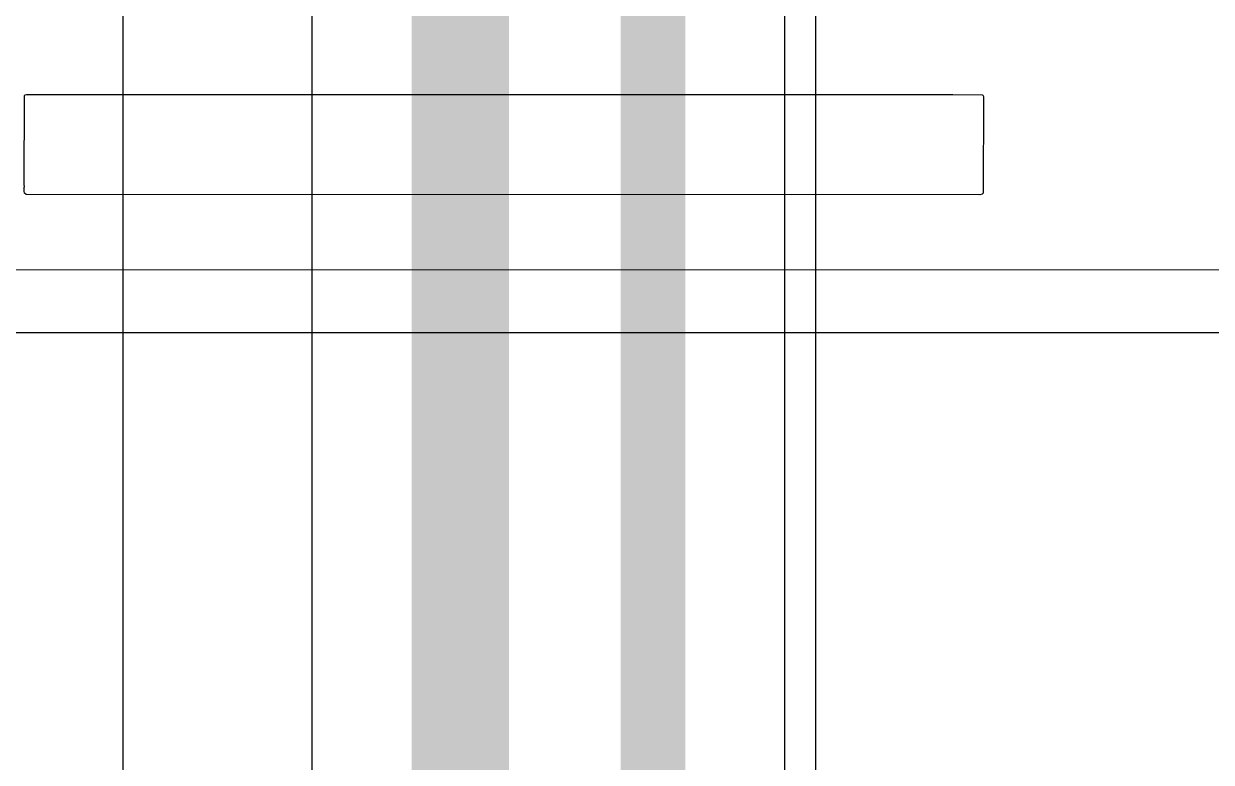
# Model space of a CAD drawing. Header units: inches. Extents: x 0 to 5379, y 0 to 5429.
# Drawn here: x 123.484 to 128.146, y 37.715 to 40.615 of the extents above; entities that cross this region are included whole.
import ezdxf

# ---------------------------------------------------------------- set-up
doc = ezdxf.new("R2010")
doc.units = ezdxf.units.IN
for name, color, linetype in [('SIG 01', 90, 'Continuous'), ('Top Layer', 1, 'Continuous'), ('Top Overlay', 2, 'Continuous')]:
    doc.layers.add(name, color=color, linetype=linetype)

msp = doc.modelspace()

# ---------------------------------------------------------------- linework, layer by layer
at = {"layer": 'SIG 01'}
for p, q in [((124.6156, 91.1087), (124.6156, 24.7972)), ((123.8743, 32.2574), (123.8743, 90.8151)), ((126.4727, 23.6436), (126.4727, 83.236))]:
    msp.add_line(p, q, dxfattribs=at)
for points in [[(125.9548, 23.6436, 0.254, 0.254, 0), (125.9548, 93.0421, 0.254, 0.254, 0)], [(125.1983, 24.5559, 0.381, 0.381, 0), (125.1983, 91.3501, 0.381, 0.381, 0)]]:
    msp.add_lwpolyline(points, format="xyseb", dxfattribs=at)
at = {"layer": 'Top Layer'}
msp.add_line((126.5936, 0.3885), (126.5936, 62.5556), dxfattribs=at)
at = {"layer": 'Top Overlay'}
for p, q in [((123.4861, 39.9829), (123.4873, 40.3323)), ((123.4873, 40.3323), (123.489, 40.3351)), ((123.489, 40.3351), (123.4946, 40.3373)), ((123.4946, 40.3373), (127.1309, 40.3373)), ((127.1309, 40.3373), (127.1321, 40.3373)), ((127.1321, 40.3373), (127.247, 40.3362)), ((127.247, 40.3362), (127.2498, 40.3345)), ((127.2498, 40.3345), (127.2521, 40.3289)), ((127.2521, 40.3289), (127.2509, 39.9491)), ((123.4873, 39.9751), (123.4861, 39.9829)), ((123.4861, 39.9717), (123.4873, 39.9751)), ((123.4867, 39.9711), (123.4861, 39.9717)), ((123.4861, 39.957), (123.4867, 39.9711)), ((123.4873, 39.9491), (123.4861, 39.957)), ((123.4935, 39.9441), (123.4873, 39.9491)), ((127.238, 39.9429), (123.4935, 39.9441)), ((127.247, 39.9452), (127.238, 39.9429)), ((127.2509, 39.9491), (127.247, 39.9452)), ((122.912, 39.6488), (129.4624, 39.65)), ((129.4151, 39.4009), (121.2589, 39.4021))]:
    msp.add_line(p, q, dxfattribs=at)

doc.saveas('drawing.dxf')
